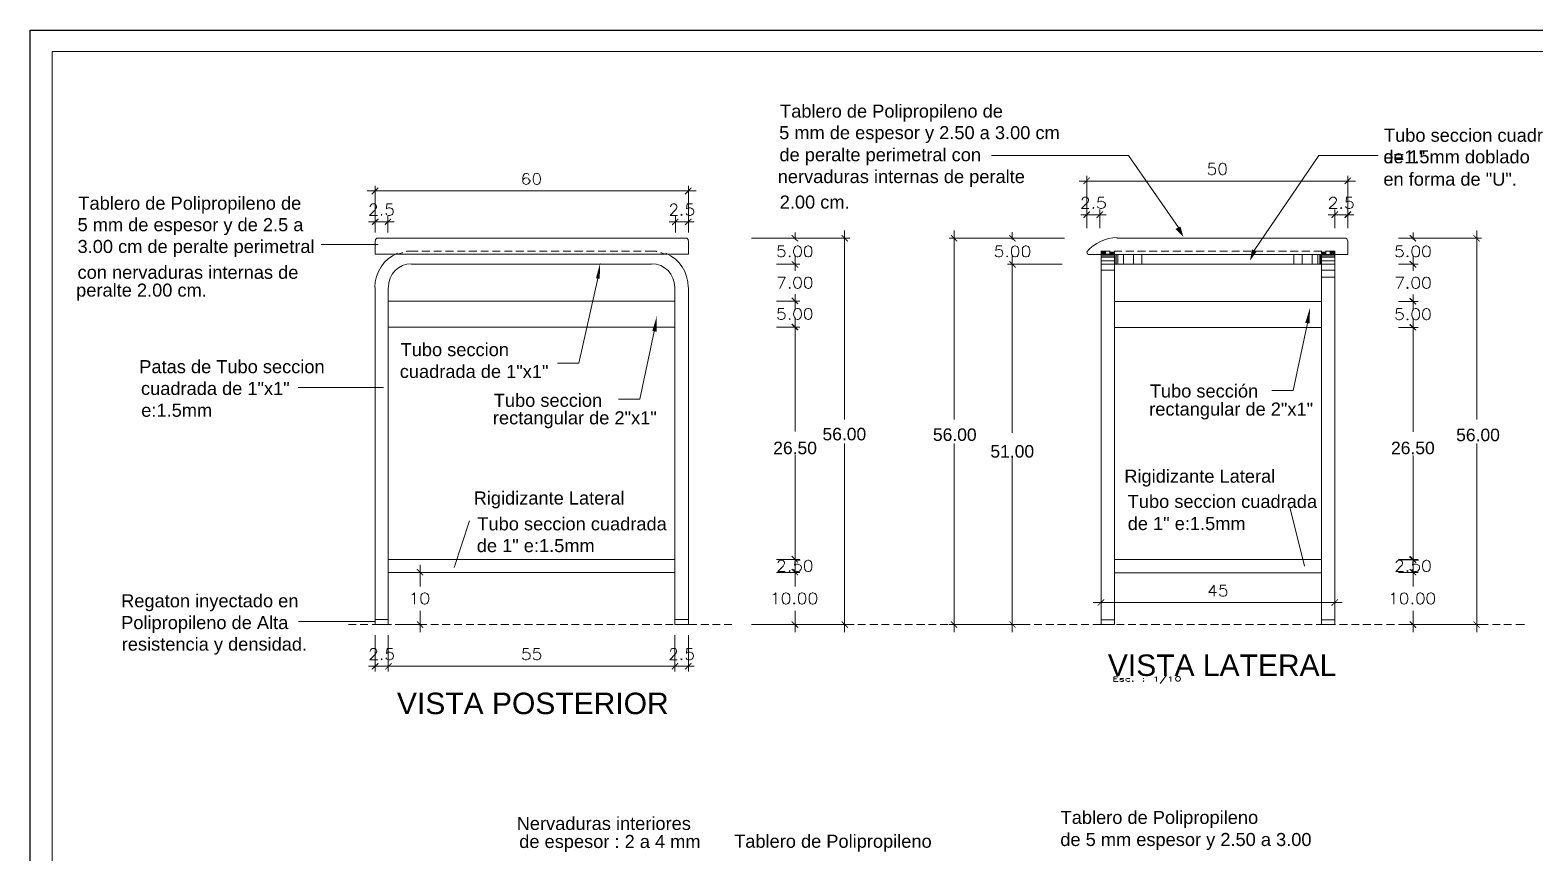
# Model space of a CAD drawing. Header units: inches. Extents: x 0.02 to 5.35, y 0.04 to 3.46.
# Drawn here: x 0.025 to 2.914, y 1.879 to 3.458 of the extents above; entities that cross this region are included whole.
import ezdxf

# ---------------------------------------------------------------- set-up
doc = ezdxf.new("R2010")
doc.units = ezdxf.units.IN
doc.header["$MEASUREMENT"] = 0
for name, color, linetype in [('PDF_PDF3_PDF8_0', 7, 'Continuous'), ('PDF_PDF3_PDF8_COTAS', 7, 'Continuous'), ('PDF_PDF3_PDF8_COTAS-01', 7, 'Continuous'), ('PDF_PDF3_PDF8_TEXTO', 7, 'Continuous'), ('PDF_Texto', 7, 'Continuous')]:
    doc.layers.add(name, color=color, linetype=linetype)
doc.styles.add('PDF Arial', font='arial.ttf')

msp = doc.modelspace()

# ---------------------------------------------------------------- linework, layer by layer
msp.add_lwpolyline([(0.0247, 3.4579), (5.3546, 3.4579), (5.3546, 0.038), (0.0247, 0.038)], close=True)
at = {"layer": 'PDF_PDF3_PDF8_0', "lineweight": 13}
for points in [[(2.2293, 3.079), (2.1336, 3.217), (1.8705, 3.217)], [(2.375, 3.0349), (2.4989, 3.217), (2.6131, 3.217)], [(0.6871, 3.0692), (0.6871, 3.1007)], [(0.7116, 3.0692), (0.7116, 3.1007)], [(1.2639, 3.0692), (1.2639, 3.1007)], [(1.2889, 3.0692), (1.2889, 3.1007)], [(2.0418, 3.1034), (2.0537, 3.1034), (2.0782, 3.1034), (2.0907, 3.1034)], [(2.0537, 3.0779), (2.0537, 3.1137)], [(2.0782, 3.0779), (2.0782, 3.1137)], [(2.5663, 3.1034), (2.5544, 3.1034), (2.5294, 3.1034), (2.5169, 3.1034)], [(2.5294, 3.0779), (2.5294, 3.1137)], [(2.5544, 3.0779), (2.5544, 3.1137)], [(0.6746, 3.0898), (0.6871, 3.0898), (0.7116, 3.0898), (0.7235, 3.0898)], [(1.2519, 3.0898), (1.2639, 3.0898), (1.2889, 3.0898), (1.2997, 3.0898)], [(1.4933, 3.0561), (1.4933, 3.0588), (1.4933, 3.0697)], [(1.5884, 3.0735), (1.5884, 2.7104)], [(1.7988, 3.0735), (1.7988, 2.7104)], [(1.9102, 3.0561), (1.9102, 3.0588), (1.9102, 3.0703)], [(2.6799, 3.0561), (2.6799, 3.0588), (2.6799, 3.0697)], [(2.8023, 3.0735), (2.8023, 2.7104)], [(0.6931, 3.0463), (0.5974, 3.0463), (0.5838, 3.0463)], [(1.4096, 3.0588), (1.5982, 3.0588)], [(1.4579, 3.0588), (1.5025, 3.0588)], [(1.9358, 3.0588), (1.789, 3.0588)], [(2.0108, 3.0588), (1.901, 3.0588)], [(2.6517, 3.0588), (2.6897, 3.0588)], [(2.6582, 3.0588), (2.8115, 3.0588)], [(1.5025, 3.0083), (1.4579, 3.0083), (1.5025, 3.0083)], [(1.4933, 3.0105), (1.4933, 3.0083), (1.4933, 2.9958), (1.4933, 3.0235)], [(1.901, 3.0083), (2.0064, 3.0083), (1.901, 3.0083)], [(1.9102, 3.0235), (1.9102, 2.6848)], [(1.9102, 3.0105), (1.9102, 3.0083), (1.9102, 2.9958)], [(2.6897, 3.0083), (2.6517, 3.0083), (2.6897, 3.0083)], [(2.6799, 3.0105), (2.6799, 3.0083), (2.6799, 2.9958), (2.6799, 3.0235)], [(1.0372, 2.8186), (1.0785, 2.8186), (1.1149, 2.9811)], [(1.4933, 2.9229), (1.4933, 2.9507)], [(1.4933, 2.9354), (1.4933, 2.9376), (1.4933, 2.9501)], [(2.6799, 2.9224), (2.6799, 2.9501)], [(2.6799, 2.9349), (2.6799, 2.9371), (2.6799, 2.9496)], [(1.5025, 2.9376), (1.4579, 2.9376), (1.5025, 2.9376)], [(2.6897, 2.9371), (2.6517, 2.9371), (2.6897, 2.9371)], [(1.4933, 2.9028), (1.4933, 2.6876)], [(1.4933, 2.8898), (1.4933, 2.8876), (1.4933, 2.8756)], [(2.4087, 2.7658), (2.4495, 2.7658), (2.4772, 2.8952)], [(2.6799, 2.9023), (2.6799, 2.687)], [(2.6799, 2.8892), (2.6799, 2.8871), (2.6799, 2.8751)], [(1.1546, 2.7495), (1.1954, 2.7495), (1.2231, 2.8794)], [(1.5025, 2.8876), (1.4579, 2.8876), (1.5025, 2.8876)], [(2.6897, 2.8871), (2.6517, 2.8871), (2.6897, 2.8871)], [(0.7029, 2.7718), (0.6105, 2.7718), (0.5393, 2.7718)], [(1.5884, 2.3021), (1.5884, 2.6647)], [(1.7988, 2.3021), (1.7988, 2.6647)], [(2.8023, 2.3021), (2.8023, 2.6647)], [(1.4933, 2.4272), (1.4933, 2.6419)], [(1.9102, 2.3021), (1.9102, 2.6397)], [(2.6799, 2.4266), (2.6799, 2.6414)], [(0.8388, 2.4266), (0.8681, 2.5158)], [(2.4712, 2.4288), (2.4435, 2.5419)], [(0.7735, 2.4315), (0.7735, 2.3897)], [(1.5025, 2.4419), (1.4579, 2.4419), (1.5025, 2.4419)], [(1.4933, 2.4049), (1.4933, 2.4168), (1.4933, 2.4419), (1.4933, 2.4544)], [(1.4933, 2.4315), (1.4933, 2.3897)], [(2.6517, 2.4419), (2.6897, 2.4419)], [(2.6517, 2.4413), (2.6897, 2.4413)], [(2.6799, 2.4049), (2.6799, 2.4168), (2.6799, 2.4419), (2.6799, 2.4544)], [(2.6799, 2.4315), (2.6799, 2.3897)], [(0.7322, 2.4168), (0.7833, 2.4168)], [(1.5025, 2.4168), (1.4579, 2.4168), (1.5025, 2.4168)], [(2.6897, 2.4168), (2.6517, 2.4168), (2.6897, 2.4168)], [(0.7735, 2.3021), (0.7735, 2.3435)], [(1.4933, 2.3021), (1.4933, 2.3435)], [(2.0657, 2.3592), (2.544, 2.3592)], [(2.0809, 2.3369), (2.0809, 2.369)], [(2.5294, 2.3592), (2.5294, 2.369)], [(2.6799, 2.3021), (2.6799, 2.3435)], [(0.6871, 2.3228), (0.5914, 2.3228), (0.5398, 2.3228)], [(0.7322, 2.3168), (0.7833, 2.3168)], [(1.4096, 2.3168), (1.5982, 2.3168)], [(1.4579, 2.3168), (1.5025, 2.3168)], [(1.789, 2.3168), (1.9358, 2.3168), (1.901, 2.3168)], [(2.6517, 2.3168), (2.6897, 2.3168)], [(2.6582, 2.3168), (2.8115, 2.3168)]]:
    msp.add_lwpolyline(points, dxfattribs=at)
at = {"layer": 'PDF_PDF3_PDF8_0', "lineweight": 18}
for points in [[(0.6773, 3.1186), (0.6773, 3.1197), (0.679, 3.1214), (0.6795, 3.123), (0.6817, 3.1241), (0.686, 3.1241), (0.6882, 3.123), (0.6887, 3.1214), (0.6898, 3.1197), (0.6898, 3.1175), (0.6887, 3.1154), (0.6871, 3.1127), (0.6762, 3.1023), (0.6915, 3.1023)], [(0.7197, 3.1241), (0.7094, 3.1241), (0.7089, 3.1148), (0.7094, 3.1154), (0.7127, 3.1165), (0.7154, 3.1165), (0.7192, 3.1154), (0.7208, 3.1137), (0.7219, 3.1105), (0.7219, 3.1083), (0.7208, 3.105), (0.7192, 3.1034), (0.7154, 3.1023), (0.7127, 3.1023), (0.7094, 3.1034), (0.7089, 3.1045), (0.7078, 3.1061)], [(1.2541, 3.1186), (1.2541, 3.1197), (1.2552, 3.1214), (1.2563, 3.123), (1.2584, 3.1241), (1.2622, 3.1241), (1.2644, 3.123), (1.2655, 3.1214), (1.2666, 3.1197), (1.2666, 3.1175), (1.2655, 3.1154), (1.2639, 3.1127), (1.2535, 3.1023), (1.2677, 3.1023)], [(1.2965, 3.1241), (1.2862, 3.1241), (1.2851, 3.1148), (1.2862, 3.1154), (1.2894, 3.1165), (1.2927, 3.1165), (1.2954, 3.1154), (1.2976, 3.1137), (1.2987, 3.1105), (1.2987, 3.1083), (1.2976, 3.105), (1.2954, 3.1034), (1.2927, 3.1023), (1.2894, 3.1023), (1.2862, 3.1034), (1.2851, 3.1045), (1.284, 3.1061)], [(2.0445, 3.1317), (2.0445, 3.1328), (2.0456, 3.1344), (2.0461, 3.136), (2.0483, 3.1371), (2.0526, 3.1371), (2.0548, 3.136), (2.0559, 3.1344), (2.0564, 3.1328), (2.0564, 3.1306), (2.0559, 3.1284), (2.0537, 3.1257), (2.0434, 3.1154), (2.0575, 3.1154)], [(2.0863, 3.1371), (2.0766, 3.1371), (2.0749, 3.1279), (2.0766, 3.1284), (2.0798, 3.1295), (2.0825, 3.1295), (2.0858, 3.1284), (2.0874, 3.1268), (2.0891, 3.1235), (2.0891, 3.1214), (2.0874, 3.1181), (2.0858, 3.1165), (2.0825, 3.1154), (2.0798, 3.1154), (2.0766, 3.1165), (2.0749, 3.1175), (2.0738, 3.1192)], [(2.5196, 3.1317), (2.5196, 3.1328), (2.5212, 3.1344), (2.5223, 3.136), (2.5245, 3.1371), (2.5288, 3.1371), (2.5305, 3.136), (2.5315, 3.1344), (2.5326, 3.1328), (2.5326, 3.1306), (2.5315, 3.1284), (2.5299, 3.1257), (2.519, 3.1154), (2.5343, 3.1154)], [(2.5625, 3.1371), (2.5522, 3.1371), (2.5511, 3.1279), (2.5522, 3.1284), (2.5549, 3.1295), (2.5582, 3.1295), (2.5614, 3.1284), (2.5636, 3.1268), (2.5647, 3.1235), (2.5647, 3.1214), (2.5636, 3.1181), (2.5614, 3.1165), (2.5582, 3.1154), (2.5549, 3.1154), (2.5522, 3.1165), (2.5511, 3.1175), (2.55, 3.1192)], [(1.4721, 3.0436), (1.4617, 3.0436), (1.4607, 3.0349), (1.4617, 3.0355), (1.465, 3.0365), (1.4683, 3.0365), (1.471, 3.0355), (1.4732, 3.0338), (1.4742, 3.03), (1.4742, 3.0284), (1.4732, 3.0257), (1.471, 3.0235), (1.4683, 3.0224), (1.465, 3.0224), (1.4617, 3.0235), (1.4607, 3.0246), (1.4601, 3.0262)], [(1.8906, 3.0436), (1.8803, 3.0436), (1.8787, 3.0349), (1.8803, 3.0355), (1.883, 3.0365), (1.8863, 3.0365), (1.8896, 3.0355), (1.8912, 3.0338), (1.8923, 3.03), (1.8923, 3.0284), (1.8912, 3.0257), (1.8896, 3.0235), (1.8863, 3.0224), (1.883, 3.0224), (1.8803, 3.0235), (1.8787, 3.0246), (1.8776, 3.0262)], [(2.6587, 3.0436), (2.649, 3.0436), (2.6473, 3.0349), (2.649, 3.0355), (2.6517, 3.0365), (2.6549, 3.0365), (2.6577, 3.0355), (2.6598, 3.0338), (2.6615, 3.03), (2.6615, 3.0284), (2.6598, 3.0251), (2.6577, 3.0235), (2.6549, 3.0224), (2.6517, 3.0224), (2.649, 3.0235), (2.6473, 3.0246), (2.6468, 3.0262)], [(1.4639, 2.9621), (1.4742, 2.9838), (1.4601, 2.9838)], [(2.6511, 2.9621), (2.6615, 2.9838), (2.6468, 2.9838)], [(1.4721, 2.9235), (1.4617, 2.9235), (1.4607, 2.9142), (1.4617, 2.9153), (1.465, 2.9164), (1.4683, 2.9164), (1.471, 2.9153), (1.4732, 2.9137), (1.4742, 2.9104), (1.4742, 2.9088), (1.4732, 2.905), (1.471, 2.9034), (1.4683, 2.9023), (1.465, 2.9023), (1.4617, 2.9034), (1.4607, 2.9039), (1.4601, 2.9066)], [(2.6587, 2.9235), (2.649, 2.9235), (2.6473, 2.9137), (2.649, 2.9148), (2.6517, 2.9159), (2.6549, 2.9159), (2.6577, 2.9148), (2.6598, 2.9132), (2.6615, 2.9099), (2.6615, 2.9083), (2.6598, 2.9045), (2.6577, 2.9028), (2.6549, 2.9017), (2.6517, 2.9017), (2.649, 2.9028), (2.6473, 2.9034), (2.6468, 2.9061)], [(1.4607, 2.4353), (1.4607, 2.4364), (1.4617, 2.438), (1.4628, 2.4391), (1.465, 2.4402), (1.4694, 2.4402), (1.471, 2.4391), (1.4721, 2.438), (1.4732, 2.4364), (1.4732, 2.4342), (1.4721, 2.4315), (1.4704, 2.4288), (1.4601, 2.4185), (1.4742, 2.4185)], [(1.5031, 2.4402), (1.4933, 2.4402), (1.4922, 2.431), (1.4933, 2.4315), (1.496, 2.4326), (1.4992, 2.4326), (1.502, 2.4315), (1.5047, 2.4299), (1.5058, 2.4266), (1.5058, 2.425), (1.5047, 2.4223), (1.502, 2.4196), (1.4992, 2.4185), (1.496, 2.4185), (1.4933, 2.4196), (1.4922, 2.4207), (1.4906, 2.4228)], [(2.6473, 2.4353), (2.6473, 2.4364), (2.649, 2.438), (2.6501, 2.4391), (2.6517, 2.4402), (2.656, 2.4402), (2.6577, 2.4391), (2.6587, 2.438), (2.6598, 2.4364), (2.6598, 2.4342), (2.6587, 2.4315), (2.6566, 2.4288), (2.6468, 2.4185), (2.6615, 2.4185)], [(2.6903, 2.4402), (2.6799, 2.4402), (2.6789, 2.431), (2.6799, 2.4315), (2.6827, 2.4326), (2.6865, 2.4326), (2.6892, 2.4315), (2.6914, 2.4299), (2.6919, 2.4266), (2.6919, 2.425), (2.6914, 2.4223), (2.6892, 2.4196), (2.6865, 2.4185), (2.6827, 2.4185), (2.6799, 2.4196), (2.6789, 2.4207), (2.6778, 2.4228)], [(0.7578, 2.3739), (0.76, 2.3744), (0.7627, 2.3777), (0.7627, 2.356)], [(1.4509, 2.3739), (1.4536, 2.3744), (1.4563, 2.3777), (1.4563, 2.356)], [(2.2978, 2.3712), (2.2978, 2.3924), (2.2875, 2.3783), (2.3027, 2.3783)], [(2.3206, 2.3924), (2.3103, 2.3924), (2.3092, 2.3837), (2.3103, 2.3848), (2.313, 2.3859), (2.3163, 2.3859), (2.3195, 2.3848), (2.3217, 2.3821), (2.3223, 2.3793), (2.3223, 2.3772), (2.3217, 2.3744), (2.3195, 2.3723), (2.3163, 2.3712), (2.313, 2.3712), (2.3103, 2.3723), (2.3092, 2.3734), (2.3081, 2.3755)], [(2.6381, 2.3739), (2.6403, 2.3744), (2.643, 2.3777), (2.643, 2.356)]]:
    msp.add_lwpolyline(points, dxfattribs=at)
for points in [[(0.6991, 3.1045), (0.6985, 3.1034), (0.6991, 3.1023), (0.7002, 3.1034)], [(1.2758, 3.1045), (1.2742, 3.1034), (1.2758, 3.1023), (1.2769, 3.1034)], [(2.0662, 3.1175), (2.0651, 3.1165), (2.0662, 3.1154), (2.0668, 3.1165)], [(2.5419, 3.1175), (2.5408, 3.1165), (2.5419, 3.1154), (2.543, 3.1165)], [(1.4971, 3.0436), (1.4944, 3.0425), (1.4922, 3.0398), (1.4906, 3.0349), (1.4906, 3.0311), (1.4922, 3.0262), (1.4944, 3.0235), (1.4971, 3.0224), (1.4992, 3.0224), (1.502, 3.0235), (1.5047, 3.0262), (1.5058, 3.0311), (1.5058, 3.0349), (1.5047, 3.0398), (1.502, 3.0425), (1.4992, 3.0436)], [(1.5177, 3.0436), (1.5145, 3.0425), (1.5123, 3.0398), (1.5112, 3.0349), (1.5112, 3.0311), (1.5123, 3.0262), (1.5145, 3.0235), (1.5177, 3.0224), (1.5199, 3.0224), (1.5226, 3.0235), (1.5248, 3.0262), (1.5253, 3.0311), (1.5253, 3.0349), (1.5248, 3.0398), (1.5226, 3.0425), (1.5199, 3.0436)], [(1.9151, 3.0436), (1.9118, 3.0425), (1.9097, 3.0398), (1.9086, 3.0349), (1.9086, 3.0311), (1.9097, 3.0262), (1.9118, 3.0235), (1.9151, 3.0224), (1.9167, 3.0224), (1.92, 3.0235), (1.9216, 3.0262), (1.9227, 3.0311), (1.9227, 3.0349), (1.9216, 3.0398), (1.92, 3.0425), (1.9167, 3.0436)], [(1.9352, 3.0436), (1.9325, 3.0425), (1.9303, 3.0398), (1.9298, 3.0349), (1.9298, 3.0311), (1.9303, 3.0262), (1.9325, 3.0235), (1.9352, 3.0224), (1.9379, 3.0224), (1.9407, 3.0235), (1.9428, 3.0262), (1.9439, 3.0311), (1.9439, 3.0349), (1.9428, 3.0398), (1.9407, 3.0425), (1.9379, 3.0436)], [(2.6838, 3.0436), (2.681, 3.0425), (2.6789, 3.0398), (2.6778, 3.0349), (2.6778, 3.0311), (2.6789, 3.0262), (2.681, 3.0235), (2.6838, 3.0224), (2.6865, 3.0224), (2.6892, 3.0235), (2.6914, 3.0262), (2.6919, 3.0311), (2.6919, 3.0349), (2.6914, 3.0398), (2.6892, 3.0425), (2.6865, 3.0436)], [(2.7044, 3.0436), (2.7017, 3.0425), (2.6995, 3.0398), (2.6979, 3.0349), (2.6979, 3.0311), (2.6995, 3.0262), (2.7017, 3.0235), (2.7044, 3.0224), (2.7066, 3.0224), (2.7093, 3.0235), (2.712, 3.0262), (2.7126, 3.0311), (2.7126, 3.0349), (2.712, 3.0398), (2.7093, 3.0425), (2.7066, 3.0436)], [(1.4829, 3.0246), (1.4819, 3.0235), (1.4829, 3.0224), (1.484, 3.0235)], [(1.9004, 3.0246), (1.8999, 3.0235), (1.9004, 3.0224), (1.9015, 3.0235)], [(2.6691, 3.0246), (2.668, 3.0235), (2.6691, 3.0224), (2.6702, 3.0235)], [(1.4971, 2.9838), (1.4944, 2.9827), (1.4922, 2.9795), (1.4906, 2.9746), (1.4906, 2.9719), (1.4922, 2.9664), (1.4944, 2.9632), (1.4971, 2.9621), (1.4992, 2.9621), (1.502, 2.9632), (1.5047, 2.9664), (1.5058, 2.9719), (1.5058, 2.9746), (1.5047, 2.9795), (1.502, 2.9827), (1.4992, 2.9838)], [(1.5177, 2.9838), (1.5145, 2.9827), (1.5123, 2.9795), (1.5112, 2.9746), (1.5112, 2.9719), (1.5123, 2.9664), (1.5145, 2.9632), (1.5177, 2.9621), (1.5199, 2.9621), (1.5226, 2.9632), (1.5248, 2.9664), (1.5253, 2.9719), (1.5253, 2.9746), (1.5248, 2.9795), (1.5226, 2.9827), (1.5199, 2.9838)], [(2.6838, 2.9838), (2.681, 2.9827), (2.6789, 2.9789), (2.6778, 2.9746), (2.6778, 2.9713), (2.6789, 2.9659), (2.681, 2.9632), (2.6838, 2.9621), (2.6865, 2.9621), (2.6892, 2.9632), (2.6914, 2.9659), (2.6919, 2.9713), (2.6919, 2.9746), (2.6914, 2.9789), (2.6892, 2.9827), (2.6865, 2.9838)], [(2.7044, 2.9838), (2.7017, 2.9827), (2.6995, 2.9789), (2.6979, 2.9746), (2.6979, 2.9713), (2.6995, 2.9659), (2.7017, 2.9632), (2.7044, 2.9621), (2.7066, 2.9621), (2.7093, 2.9632), (2.712, 2.9659), (2.7126, 2.9713), (2.7126, 2.9746), (2.712, 2.9789), (2.7093, 2.9827), (2.7066, 2.9838)], [(1.4829, 2.9643), (1.4819, 2.9632), (1.4829, 2.9621), (1.484, 2.9632)], [(2.6691, 2.9643), (2.668, 2.9632), (2.6691, 2.9621), (2.6702, 2.9632)], [(1.4971, 2.9235), (1.4944, 2.9229), (1.4922, 2.9197), (1.4906, 2.9142), (1.4906, 2.9115), (1.4922, 2.9066), (1.4944, 2.9034), (1.4971, 2.9023), (1.4992, 2.9023), (1.502, 2.9034), (1.5047, 2.9066), (1.5058, 2.9115), (1.5058, 2.9142), (1.5047, 2.9197), (1.502, 2.9229), (1.4992, 2.9235)], [(1.5177, 2.9235), (1.5145, 2.9229), (1.5123, 2.9197), (1.5112, 2.9142), (1.5112, 2.9115), (1.5123, 2.9066), (1.5145, 2.9034), (1.5177, 2.9023), (1.5199, 2.9023), (1.5226, 2.9034), (1.5248, 2.9066), (1.5253, 2.9115), (1.5253, 2.9142), (1.5248, 2.9197), (1.5226, 2.9229), (1.5199, 2.9235)], [(2.6838, 2.9235), (2.681, 2.9224), (2.6789, 2.9191), (2.6778, 2.9137), (2.6778, 2.911), (2.6789, 2.9061), (2.681, 2.9028), (2.6838, 2.9017), (2.6865, 2.9017), (2.6892, 2.9028), (2.6914, 2.9061), (2.6919, 2.911), (2.6919, 2.9137), (2.6914, 2.9191), (2.6892, 2.9224), (2.6865, 2.9235)], [(2.7044, 2.9235), (2.7017, 2.9224), (2.6995, 2.9191), (2.6979, 2.9137), (2.6979, 2.911), (2.6995, 2.9061), (2.7017, 2.9028), (2.7044, 2.9017), (2.7066, 2.9017), (2.7093, 2.9028), (2.712, 2.9061), (2.7126, 2.911), (2.7126, 2.9137), (2.712, 2.9191), (2.7093, 2.9224), (2.7066, 2.9235)], [(1.4829, 2.9039), (1.4819, 2.9034), (1.4829, 2.9023), (1.484, 2.9034)], [(2.6691, 2.9034), (2.668, 2.9028), (2.6691, 2.9017), (2.6702, 2.9028)], [(1.5177, 2.4402), (1.5145, 2.4391), (1.5123, 2.4364), (1.5112, 2.431), (1.5112, 2.4277), (1.5123, 2.4228), (1.5145, 2.4196), (1.5177, 2.4185), (1.5199, 2.4185), (1.5226, 2.4196), (1.5248, 2.4228), (1.5253, 2.4277), (1.5253, 2.431), (1.5248, 2.4364), (1.5226, 2.4391), (1.5199, 2.4402)], [(2.7044, 2.4402), (2.7017, 2.4391), (2.6995, 2.4364), (2.6979, 2.431), (2.6979, 2.4277), (2.6995, 2.4228), (2.7017, 2.4196), (2.7044, 2.4185), (2.7066, 2.4185), (2.7093, 2.4196), (2.712, 2.4228), (2.7126, 2.4277), (2.7126, 2.431), (2.712, 2.4364), (2.7093, 2.4391), (2.7066, 2.4402)], [(1.4829, 2.4207), (1.4819, 2.4196), (1.4829, 2.4185), (1.484, 2.4196)], [(2.6691, 2.4207), (2.668, 2.4196), (2.6691, 2.4185), (2.6702, 2.4196)], [(0.7812, 2.3777), (0.7779, 2.3766), (0.7757, 2.3739), (0.7746, 2.3685), (0.7746, 2.3652), (0.7757, 2.3603), (0.7779, 2.357), (0.7812, 2.356), (0.7833, 2.356), (0.7866, 2.357), (0.7888, 2.3603), (0.7899, 2.3652), (0.7899, 2.3685), (0.7888, 2.3739), (0.7866, 2.3766), (0.7833, 2.3777)], [(1.4748, 2.3777), (1.4715, 2.3766), (1.4699, 2.3739), (1.4688, 2.3685), (1.4688, 2.3652), (1.4699, 2.3603), (1.4715, 2.357), (1.4748, 2.356), (1.4764, 2.356), (1.4802, 2.357), (1.4824, 2.3603), (1.4835, 2.3652), (1.4835, 2.3685), (1.4824, 2.3739), (1.4802, 2.3766), (1.4764, 2.3777)], [(1.5058, 2.3777), (1.5025, 2.3766), (1.5003, 2.3739), (1.4998, 2.3685), (1.4998, 2.3652), (1.5003, 2.3603), (1.5025, 2.357), (1.5058, 2.356), (1.5079, 2.356), (1.5107, 2.357), (1.5128, 2.3603), (1.5139, 2.3652), (1.5139, 2.3685), (1.5128, 2.3739), (1.5107, 2.3766), (1.5079, 2.3777)], [(1.5259, 2.3777), (1.5232, 2.3766), (1.521, 2.3739), (1.5204, 2.3685), (1.5204, 2.3652), (1.521, 2.3603), (1.5232, 2.357), (1.5259, 2.356), (1.5281, 2.356), (1.5319, 2.357), (1.534, 2.3603), (1.5351, 2.3652), (1.5351, 2.3685), (1.534, 2.3739), (1.5319, 2.3766), (1.5281, 2.3777)], [(2.662, 2.3777), (2.6582, 2.3766), (2.6566, 2.3739), (2.6555, 2.3685), (2.6555, 2.3652), (2.6566, 2.3603), (2.6582, 2.357), (2.662, 2.356), (2.6636, 2.356), (2.6664, 2.357), (2.6685, 2.3603), (2.6696, 2.3652), (2.6696, 2.3685), (2.6685, 2.3739), (2.6664, 2.3766), (2.6636, 2.3777)], [(2.6925, 2.3777), (2.6897, 2.3766), (2.6876, 2.3739), (2.687, 2.3685), (2.687, 2.3652), (2.6876, 2.3603), (2.6897, 2.357), (2.6925, 2.356), (2.6946, 2.356), (2.6973, 2.357), (2.7001, 2.3603), (2.7011, 2.3652), (2.7011, 2.3685), (2.7001, 2.3739), (2.6973, 2.3766), (2.6946, 2.3777)], [(2.7131, 2.3777), (2.7098, 2.3766), (2.7077, 2.3739), (2.7066, 2.3685), (2.7066, 2.3652), (2.7077, 2.3603), (2.7098, 2.357), (2.7131, 2.356), (2.7153, 2.356), (2.718, 2.357), (2.7202, 2.3603), (2.7213, 2.3652), (2.7213, 2.3685), (2.7202, 2.3739), (2.718, 2.3766), (2.7153, 2.3777)], [(1.4911, 2.3587), (1.4906, 2.357), (1.4911, 2.356), (1.4927, 2.357)], [(2.6783, 2.3587), (2.6772, 2.357), (2.6783, 2.356), (2.6794, 2.357)]]:
    msp.add_lwpolyline(points, close=True, dxfattribs=at)
at = {"layer": 'PDF_PDF3_PDF8_0', "lineweight": 5}
for points in [[(1.2889, 3.0534), (1.2889, 3.0279), (0.6871, 3.0279), (0.6871, 3.0534)], [(0.6925, 3.0588), (1.2834, 3.0588)], [(0.7697, 3.0338), (0.7572, 3.0338), (0.748, 3.0333), (0.7475, 3.0322)], [(0.7768, 3.0338), (0.792, 3.0338)], [(0.7996, 3.0338), (0.8143, 3.0338)], [(0.8219, 3.0338), (0.8377, 3.0338)], [(0.8453, 3.0338), (0.86, 3.0338)], [(0.867, 3.0338), (0.8823, 3.0338)], [(0.8899, 3.0338), (0.9046, 3.0338)], [(0.9122, 3.0338), (0.9274, 3.0338)], [(0.9355, 3.0338), (0.9502, 3.0338)], [(0.9573, 3.0338), (0.9725, 3.0338)], [(0.9796, 3.0338), (0.9948, 3.0338)], [(1.0024, 3.0338), (1.0176, 3.0338)], [(1.0252, 3.0338), (1.0405, 3.0338)], [(1.0481, 3.0338), (1.0627, 3.0338)], [(1.0698, 3.0338), (1.0856, 3.0338)], [(1.0926, 3.0338), (1.1079, 3.0338)], [(1.1155, 3.0338), (1.1301, 3.0338)], [(1.1383, 3.0338), (1.153, 3.0338)], [(1.16, 3.0338), (1.1753, 3.0338)], [(1.1829, 3.0338), (1.1981, 3.0338)], [(1.228, 3.0322), (1.2269, 3.0333), (1.2177, 3.0338), (1.2057, 3.0338)], [(2.5544, 3.0534), (2.5544, 3.0273), (2.0554, 3.0273), (2.057, 3.0273)], [(2.5495, 3.0588), (2.1113, 3.0588)], [(0.7398, 3.0311), (0.7388, 3.0306), (0.7301, 3.0279)], [(0.7572, 3.0083), (1.2177, 3.0083)], [(1.2448, 3.0279), (1.2361, 3.0306), (1.2356, 3.0311)], [(2.0983, 3.0333), (2.0809, 3.0333), (2.0809, 3.0279), (2.1065, 3.0279), (2.1065, 3.0333)], [(2.0809, 3.0317), (2.0901, 3.0317)], [(2.0809, 3.0306), (2.0901, 3.0306)], [(2.0809, 3.0289), (2.0901, 3.0289)], [(2.1065, 3.0273), (2.1065, 2.3168), (2.0809, 2.3168), (2.0809, 3.0273)], [(2.0809, 3.0246), (2.1065, 3.0246)], [(2.0809, 3.0219), (2.1065, 3.0219)], [(2.0809, 3.0148), (2.1065, 3.0148)], [(2.0809, 3.0088), (2.1065, 3.0088)], [(2.0972, 3.0317), (2.1065, 3.0317)], [(2.0972, 3.0306), (2.1065, 3.0306)], [(2.0972, 3.0289), (2.1065, 3.0289)], [(2.1206, 3.0333), (2.1059, 3.0333)], [(2.5038, 3.0083), (2.1065, 3.0083)], [(2.1075, 3.0083), (2.1075, 3.0273)], [(2.1097, 3.0083), (2.1097, 3.0273)], [(2.113, 3.0083), (2.113, 3.0273)], [(2.1238, 3.0083), (2.1238, 3.0273)], [(2.144, 3.0333), (2.1282, 3.0333)], [(2.1429, 3.0083), (2.1429, 3.0273)], [(2.1662, 3.0333), (2.151, 3.0333)], [(2.1592, 3.0083), (2.1592, 3.0273)], [(2.1885, 3.0333), (2.1733, 3.0333)], [(2.2108, 3.0333), (2.1961, 3.0333)], [(2.2342, 3.0333), (2.2184, 3.0333)], [(2.2565, 3.0333), (2.2418, 3.0333)], [(2.2788, 3.0333), (2.2636, 3.0333)], [(2.3011, 3.0333), (2.2864, 3.0333)], [(2.3239, 3.0333), (2.3087, 3.0333)], [(2.3467, 3.0333), (2.332, 3.0333)], [(2.369, 3.0333), (2.3538, 3.0333)], [(2.3913, 3.0333), (2.3761, 3.0333)], [(2.4141, 3.0333), (2.3989, 3.0333)], [(2.437, 3.0333), (2.4217, 3.0333)], [(2.4592, 3.0333), (2.444, 3.0333)], [(2.4511, 3.0083), (2.4511, 3.0273)], [(2.4815, 3.0333), (2.4663, 3.0333)], [(2.4669, 3.0083), (2.4669, 3.0273)], [(2.4864, 3.0083), (2.4864, 3.0273)], [(2.5044, 3.0333), (2.4891, 3.0333)], [(2.4968, 3.0083), (2.4968, 3.0273)], [(2.5006, 3.0083), (2.5006, 3.0273)], [(2.5027, 3.0083), (2.5027, 3.0273)], [(2.5038, 3.0333), (2.5038, 3.0279), (2.5131, 3.0279)], [(2.5038, 3.0317), (2.5131, 3.0317)], [(2.5038, 3.0306), (2.5131, 3.0306)], [(2.5038, 3.0289), (2.5131, 3.0289)], [(2.5294, 3.0273), (2.5294, 2.3168), (2.5038, 2.3168), (2.5038, 3.0273)], [(2.5038, 3.0246), (2.5294, 3.0246)], [(2.5038, 3.0219), (2.5294, 3.0219)], [(2.5038, 3.0148), (2.5294, 3.0148)], [(2.5038, 3.0088), (2.5294, 3.0088)], [(2.5201, 3.0279), (2.5294, 3.0279), (2.5294, 3.0333), (2.512, 3.0333)], [(2.5201, 3.0317), (2.5294, 3.0317)], [(2.5201, 3.0306), (2.5294, 3.0306)], [(2.5201, 3.0289), (2.5294, 3.0289)], [(2.0809, 2.9969), (2.1065, 2.9969)], [(2.5038, 2.9969), (2.5294, 2.9969)], [(2.5038, 2.9838), (2.5294, 2.9838)], [(0.6871, 2.9637), (0.6871, 2.3168), (0.7121, 2.3168), (0.7121, 2.9637)], [(1.2889, 2.9637), (1.2889, 2.3168), (1.2622, 2.3168), (1.2622, 2.9637)], [(1.2622, 2.9376), (0.7121, 2.9376)], [(2.5038, 2.9371), (2.1065, 2.9371)], [(1.2622, 2.8876), (0.7121, 2.8876)], [(2.5038, 2.8871), (2.1065, 2.8871)], [(0.7121, 2.4419), (1.2622, 2.4419)], [(2.5038, 2.4419), (2.1065, 2.4419)], [(0.7121, 2.4168), (1.2622, 2.4168), (0.9964, 2.4168)], [(2.5038, 2.4163), (2.1065, 2.4163)], [(0.6507, 2.3168), (0.636, 2.3168)], [(0.673, 2.3168), (0.6583, 2.3168)], [(0.6964, 2.3168), (0.6811, 2.3168)], [(0.6871, 2.3266), (0.7121, 2.3266)], [(0.7186, 2.3168), (0.704, 2.3168)], [(0.7409, 2.3168), (0.7257, 2.3168)], [(0.7632, 2.3168), (0.7485, 2.3168)], [(0.7866, 2.3168), (0.7714, 2.3168)], [(0.8089, 2.3168), (0.7942, 2.3168)], [(0.8312, 2.3168), (0.8159, 2.3168)], [(0.8535, 2.3168), (0.8388, 2.3168)], [(0.8763, 2.3168), (0.8616, 2.3168)], [(0.8991, 2.3168), (0.8844, 2.3168)], [(0.9214, 2.3168), (0.9062, 2.3168)], [(0.9437, 2.3168), (0.9285, 2.3168)], [(0.9665, 2.3168), (0.9518, 2.3168)], [(0.9894, 2.3168), (0.9741, 2.3168)], [(1.0116, 2.3168), (0.997, 2.3168)], [(1.0345, 2.3168), (1.0187, 2.3168)], [(1.0568, 2.3168), (1.0421, 2.3168)], [(1.079, 2.3168), (1.0644, 2.3168)], [(1.1019, 2.3168), (1.0872, 2.3168)], [(1.1242, 2.3168), (1.1089, 2.3168)], [(1.147, 2.3168), (1.1318, 2.3168)], [(1.1693, 2.3168), (1.1546, 2.3168)], [(1.1921, 2.3168), (1.1769, 2.3168)], [(1.2144, 2.3168), (1.1997, 2.3168)], [(1.2378, 2.3168), (1.222, 2.3168)], [(1.2595, 2.3168), (1.2448, 2.3168)], [(1.2889, 2.3266), (1.2622, 2.3266)], [(1.2824, 2.3168), (1.2671, 2.3168)], [(1.3046, 2.3168), (1.29, 2.3168)], [(1.3275, 2.3168), (1.3123, 2.3168)], [(1.3498, 2.3168), (1.3351, 2.3168)], [(1.372, 2.3168), (1.3574, 2.3168)], [(1.5846, 2.3168), (1.5672, 2.3168)], [(1.6069, 2.3168), (1.5917, 2.3168)], [(1.6286, 2.3168), (1.6139, 2.3168)], [(1.652, 2.3168), (1.6368, 2.3168)], [(1.6743, 2.3168), (1.6596, 2.3168)], [(1.6971, 2.3168), (1.6824, 2.3168)], [(1.7189, 2.3168), (1.7042, 2.3168)], [(1.7422, 2.3168), (1.7265, 2.3168)], [(1.7645, 2.3168), (1.7498, 2.3168)], [(1.7874, 2.3168), (1.7721, 2.3168)], [(1.8096, 2.3168), (1.7944, 2.3168)], [(1.8325, 2.3168), (1.8167, 2.3168)], [(1.8548, 2.3168), (1.8401, 2.3168)], [(1.8771, 2.3168), (1.8624, 2.3168)], [(1.8999, 2.3168), (1.8847, 2.3168)], [(1.9222, 2.3168), (1.9069, 2.3168)], [(1.945, 2.3168), (1.9303, 2.3168)], [(1.9673, 2.3168), (1.9526, 2.3168)], [(1.9901, 2.3168), (1.9749, 2.3168)], [(2.013, 2.3168), (1.9972, 2.3168)], [(2.0352, 2.3168), (2.02, 2.3168)], [(2.0575, 2.3168), (2.0428, 2.3168)], [(2.0804, 2.3168), (2.0651, 2.3168)], [(2.0809, 2.3261), (2.1065, 2.3261)], [(2.1032, 2.3168), (2.0874, 2.3168)], [(2.1249, 2.3168), (2.1103, 2.3168)], [(2.1478, 2.3168), (2.1331, 2.3168)], [(2.1701, 2.3168), (2.1554, 2.3168)], [(2.1934, 2.3168), (2.1771, 2.3168)], [(2.2152, 2.3168), (2.2005, 2.3168)], [(2.238, 2.3168), (2.2228, 2.3168)], [(2.2603, 2.3168), (2.2456, 2.3168)], [(2.2837, 2.3168), (2.2679, 2.3168)], [(2.306, 2.3168), (2.2907, 2.3168)], [(2.3282, 2.3168), (2.313, 2.3168)], [(2.3505, 2.3168), (2.3358, 2.3168)], [(2.3734, 2.3168), (2.3581, 2.3168)], [(2.3962, 2.3168), (2.3815, 2.3168)], [(2.4179, 2.3168), (2.4033, 2.3168)], [(2.4408, 2.3168), (2.4255, 2.3168)], [(2.4636, 2.3168), (2.4484, 2.3168)], [(2.4864, 2.3168), (2.4712, 2.3168)], [(2.5087, 2.3168), (2.4935, 2.3168)], [(2.5038, 2.3261), (2.5294, 2.3261)], [(2.531, 2.3168), (2.5158, 2.3168)], [(2.5538, 2.3168), (2.5386, 2.3168)], [(2.5761, 2.3168), (2.5614, 2.3168)], [(2.599, 2.3168), (2.5837, 2.3168)], [(2.6207, 2.3168), (2.606, 2.3168)], [(2.6441, 2.3168), (2.6288, 2.3168)], [(2.6664, 2.3168), (2.6517, 2.3168)], [(2.6892, 2.3168), (2.674, 2.3168)], [(2.7109, 2.3168), (2.6963, 2.3168)], [(2.7343, 2.3168), (2.7185, 2.3168)], [(2.7566, 2.3168), (2.7419, 2.3168)], [(2.7794, 2.3168), (2.7642, 2.3168)], [(2.8017, 2.3168), (2.7865, 2.3168)], [(2.824, 2.3168), (2.8088, 2.3168)], [(2.8468, 2.3168), (2.8322, 2.3168)], [(2.8691, 2.3168), (2.8544, 2.3168)], [(2.8936, 2.3168), (2.8773, 2.3168)]]:
    msp.add_lwpolyline(points, dxfattribs=at)
for centre, radius, start, end in [((0.6923, 3.0542), 0.00462, 90.0055, 179.9945), ((1.2837, 3.0542), 0.00462, 0.0055, 89.9945), ((2.1138, 2.9808), 0.0791, 91.4612, 139.3012), ((2.5492, 3.0542), 0.00462, 0.0055, 89.9945), ((0.757, 2.9645), 0.0704, 112.6538, 180), ((0.7572, 2.9648), 0.0446, 90.3515, 180.3472), ((1.2177, 2.9648), 0.0446, 359.6528, 89.6485), ((1.2179, 2.9645), 0.0704, 359.9999, 67.3464), ((2.0556, 3.0308), 0.0019, 141.9544, 269.9834)]:
    msp.add_arc(centre, radius, start, end, dxfattribs=at)
at = {"layer": 'PDF_PDF3_PDF8_0', "transparency": 33554559}
for points in [[(0.6925, 3.1561), (0.6817, 3.142), (0.68, 3.1436)], [(0.6942, 3.1545), (0.6925, 3.1561), (0.6817, 3.142)], [(1.2813, 3.1436), (1.2829, 3.142), (1.2938, 3.1561)], [(1.2829, 3.142), (1.2938, 3.1561), (1.2949, 3.1545)], [(2.0586, 3.1752), (2.0477, 3.1621), (2.0467, 3.1632)], [(2.0597, 3.1741), (2.0586, 3.1752), (2.0477, 3.1621)], [(2.5479, 3.1632), (2.5495, 3.1621), (2.5598, 3.1752)], [(2.5495, 3.1621), (2.5598, 3.1752), (2.5614, 3.1741)], [(0.68, 3.0849), (0.6817, 3.0833), (0.6925, 3.0963)], [(0.6817, 3.0833), (0.6925, 3.0963), (0.6942, 3.0947)], [(0.717, 3.0963), (0.7067, 3.0833), (0.705, 3.0849)], [(0.7181, 3.0947), (0.717, 3.0963), (0.7067, 3.0833)], [(1.2568, 3.0849), (1.2579, 3.0833), (1.2688, 3.0963)], [(1.2579, 3.0833), (1.2688, 3.0963), (1.2698, 3.0947)], [(1.2938, 3.0963), (1.2829, 3.0833), (1.2813, 3.0849)], [(1.2949, 3.0947), (1.2938, 3.0963), (1.2829, 3.0833)], [(2.0467, 3.0985), (2.0477, 3.0963), (2.0586, 3.1105)], [(2.0477, 3.0963), (2.0586, 3.1105), (2.0597, 3.1088)], [(2.0842, 3.1105), (2.0727, 3.0963), (2.0717, 3.0985)], [(2.0852, 3.1088), (2.0842, 3.1105), (2.0727, 3.0963)], [(2.5228, 3.0985), (2.5239, 3.0963), (2.5354, 3.1105)], [(2.5239, 3.0963), (2.5354, 3.1105), (2.5364, 3.1088)], [(2.5598, 3.1105), (2.5495, 3.0963), (2.5479, 3.0985)], [(2.5614, 3.1088), (2.5598, 3.1105), (2.5495, 3.0963)], [(1.4878, 3.0648), (1.4862, 3.0637), (1.4998, 3.0529)], [(1.4862, 3.0637), (1.4998, 3.0529), (1.4982, 3.0518)], [(1.5955, 3.0529), (1.5819, 3.0637), (1.5835, 3.0648)], [(1.5938, 3.0518), (1.5955, 3.0529), (1.5819, 3.0637)], [(1.8053, 3.0529), (1.7917, 3.0637), (1.7933, 3.0648)], [(1.8037, 3.0518), (1.8053, 3.0529), (1.7917, 3.0637)], [(1.9053, 3.0648), (1.9042, 3.0637), (1.9173, 3.0529)], [(1.9042, 3.0637), (1.9173, 3.0529), (1.9162, 3.0518)], [(2.2239, 3.0762), (2.2391, 3.0605), (2.2331, 3.0811)], [(2.6745, 3.0648), (2.6723, 3.0637), (2.6865, 3.0529)], [(2.6723, 3.0637), (2.6865, 3.0529), (2.6848, 3.0518)], [(2.8082, 3.0529), (2.7952, 3.0637), (2.7963, 3.0648)], [(2.8072, 3.0518), (2.8082, 3.0529), (2.7952, 3.0637)], [(2.3799, 3.0333), (2.3668, 3.0153), (2.3706, 3.0371)], [(1.1111, 2.9816), (1.1193, 3.0115), (1.1182, 2.9806)], [(1.4998, 3.0028), (1.4862, 3.0137), (1.4878, 3.0148)], [(1.4998, 3.0028), (1.4862, 3.0137), (1.4878, 3.0148)], [(1.4982, 3.0018), (1.4998, 3.0028), (1.4862, 3.0137)], [(1.4982, 3.0018), (1.4998, 3.0028), (1.4862, 3.0137)], [(1.9173, 3.0028), (1.9042, 3.0137), (1.9053, 3.0148)], [(1.9173, 3.0028), (1.9042, 3.0137), (1.9053, 3.0148)], [(1.9162, 3.0018), (1.9173, 3.0028), (1.9042, 3.0137)], [(1.9162, 3.0018), (1.9173, 3.0028), (1.9042, 3.0137)], [(2.6865, 3.0028), (2.6723, 3.0137), (2.6745, 3.0148)], [(2.6865, 3.0028), (2.6723, 3.0137), (2.6745, 3.0148)], [(2.6848, 3.0018), (2.6865, 3.0028), (2.6723, 3.0137)], [(2.6848, 3.0018), (2.6865, 3.0028), (2.6723, 3.0137)], [(1.4878, 2.9447), (1.4862, 2.9431), (1.4998, 2.9327)], [(1.4878, 2.9447), (1.4862, 2.9431), (1.4998, 2.9327)], [(1.4862, 2.9431), (1.4998, 2.9327), (1.4982, 2.9316)], [(1.4862, 2.9431), (1.4998, 2.9327), (1.4982, 2.9316)], [(2.4728, 2.8958), (2.4821, 2.9251), (2.481, 2.8947)], [(2.6745, 2.9441), (2.6723, 2.9425), (2.6865, 2.9322)], [(2.6745, 2.9441), (2.6723, 2.9425), (2.6865, 2.9322)], [(2.6723, 2.9425), (2.6865, 2.9322), (2.6848, 2.9305)], [(2.6723, 2.9425), (2.6865, 2.9322), (2.6848, 2.9305)], [(1.2193, 2.8805), (1.228, 2.9093), (1.2274, 2.8789)], [(1.4998, 2.8827), (1.4862, 2.893), (1.4878, 2.8947)], [(1.4998, 2.8827), (1.4862, 2.893), (1.4878, 2.8947)], [(1.4982, 2.8811), (1.4998, 2.8827), (1.4862, 2.893)], [(1.4982, 2.8811), (1.4998, 2.8827), (1.4862, 2.893)], [(2.6865, 2.8822), (2.6723, 2.892), (2.6745, 2.8941)], [(2.6865, 2.8822), (2.6723, 2.892), (2.6745, 2.8941)], [(2.6848, 2.8811), (2.6865, 2.8822), (2.6723, 2.892)], [(2.6848, 2.8811), (2.6865, 2.8822), (2.6723, 2.892)], [(1.4878, 2.4489), (1.4862, 2.4473), (1.4998, 2.4364)], [(1.4878, 2.4489), (1.4862, 2.4473), (1.4998, 2.4364)], [(1.4862, 2.4473), (1.4998, 2.4364), (1.4982, 2.4353)], [(1.4862, 2.4473), (1.4998, 2.4364), (1.4982, 2.4353)], [(2.6745, 2.4489), (2.6723, 2.4473), (2.6865, 2.4364)], [(2.6745, 2.4478), (2.6723, 2.4462), (2.6865, 2.4359)], [(2.6723, 2.4473), (2.6865, 2.4364), (2.6848, 2.4353)], [(2.6723, 2.4462), (2.6865, 2.4359), (2.6848, 2.4348)], [(0.7801, 2.412), (0.7665, 2.4228), (0.7681, 2.4239)], [(0.7784, 2.4109), (0.7801, 2.412), (0.7665, 2.4228)], [(1.4998, 2.412), (1.4862, 2.4228), (1.4878, 2.4239)], [(1.4998, 2.412), (1.4862, 2.4228), (1.4878, 2.4239)], [(1.4982, 2.4109), (1.4998, 2.412), (1.4862, 2.4228)], [(1.4982, 2.4109), (1.4998, 2.412), (1.4862, 2.4228)], [(2.6865, 2.412), (2.6723, 2.4228), (2.6745, 2.4239)], [(2.6865, 2.412), (2.6723, 2.4228), (2.6745, 2.4239)], [(2.6848, 2.4109), (2.6865, 2.412), (2.6723, 2.4228)], [(2.6848, 2.4109), (2.6865, 2.412), (2.6723, 2.4228)], [(2.0863, 2.3657), (2.0749, 2.3527), (2.0738, 2.3538)], [(2.0874, 2.3647), (2.0863, 2.3657), (2.0749, 2.3527)], [(2.5228, 2.3538), (2.5239, 2.3527), (2.5354, 2.3657)], [(2.5239, 2.3527), (2.5354, 2.3657), (2.5364, 2.3647)], [(0.7681, 2.3233), (0.7665, 2.3223), (0.7801, 2.3114)], [(0.7665, 2.3223), (0.7801, 2.3114), (0.7784, 2.3103)], [(1.4878, 2.3233), (1.4862, 2.3223), (1.4998, 2.3114)], [(1.4862, 2.3223), (1.4998, 2.3114), (1.4982, 2.3103)], [(1.5835, 2.3233), (1.5819, 2.3223), (1.5955, 2.3114)], [(1.5819, 2.3223), (1.5955, 2.3114), (1.5938, 2.3103)], [(1.7933, 2.3233), (1.7917, 2.3223), (1.8053, 2.3114)], [(1.7917, 2.3223), (1.8053, 2.3114), (1.8037, 2.3103)], [(1.9053, 2.3233), (1.9042, 2.3223), (1.9173, 2.3114)], [(1.9042, 2.3223), (1.9173, 2.3114), (1.9162, 2.3103)], [(2.6745, 2.3233), (2.6723, 2.3223), (2.6865, 2.3114)], [(2.6723, 2.3223), (2.6865, 2.3114), (2.6848, 2.3103)], [(2.7963, 2.3233), (2.7952, 2.3223), (2.8082, 2.3114)], [(2.7952, 2.3223), (2.8082, 2.3114), (2.8072, 2.3103)], [(0.68, 2.2315), (0.6817, 2.2304), (0.6925, 2.2434)], [(0.6817, 2.2304), (0.6925, 2.2434), (0.6942, 2.2418)], [(0.7181, 2.2434), (0.7072, 2.2304), (0.7061, 2.2315)], [(0.7181, 2.2434), (0.7072, 2.2304), (0.7061, 2.2315)], [(0.7192, 2.2418), (0.7181, 2.2434), (0.7072, 2.2304)], [(0.7192, 2.2418), (0.7181, 2.2434), (0.7072, 2.2304)], [(1.2563, 2.2315), (1.2573, 2.2304), (1.2682, 2.2434)], [(1.2563, 2.2315), (1.2573, 2.2304), (1.2682, 2.2434)], [(1.2573, 2.2304), (1.2682, 2.2434), (1.2693, 2.2418)], [(1.2573, 2.2304), (1.2682, 2.2434), (1.2693, 2.2418)], [(1.2938, 2.2434), (1.2829, 2.2304), (1.2813, 2.2315)], [(1.2949, 2.2418), (1.2938, 2.2434), (1.2829, 2.2304)]]:
    msp.add_solid(points, dxfattribs=at)
at = {"layer": 'PDF_PDF3_PDF8_COTAS', "lineweight": 5}
msp.add_lwpolyline([(0.0669, 3.4171), (5.3126, 3.4171), (5.3126, 0.0799), (0.0669, 0.0799)], close=True, dxfattribs=at)
at = {"layer": 'PDF_PDF3_PDF8_COTAS-01', "lineweight": 18}
for points in [[(0.9823, 3.1795), (0.9812, 3.1817), (0.9785, 3.1828), (0.9763, 3.1828), (0.9736, 3.1817), (0.9714, 3.1784), (0.9709, 3.1735), (0.9709, 3.1686), (0.9714, 3.1643), (0.9736, 3.1627), (0.9763, 3.1616), (0.9774, 3.1616), (0.9807, 3.1627), (0.9823, 3.1643), (0.9845, 3.1676), (0.9845, 3.1686), (0.9823, 3.1714), (0.9807, 3.1735), (0.9774, 3.1746), (0.9763, 3.1746), (0.9736, 3.1735), (0.9714, 3.1714), (0.9709, 3.1686)], [(2.2989, 3.2023), (2.2886, 3.2023), (2.2875, 3.1926), (2.2886, 3.1937), (2.2913, 3.1947), (2.2951, 3.1947), (2.2978, 3.1937), (2.3, 3.1915), (2.3005, 3.1888), (2.3005, 3.1866), (2.3, 3.1833), (2.2978, 3.1811), (2.2951, 3.1801), (2.2913, 3.1801), (2.2886, 3.1811), (2.2875, 3.1822), (2.2864, 3.1844)], [(0.6773, 2.2652), (0.6773, 2.2663), (0.679, 2.269), (0.68, 2.2701), (0.6822, 2.2706), (0.6866, 2.2706), (0.6882, 2.2701), (0.6893, 2.269), (0.6904, 2.2663), (0.6904, 2.2646), (0.6893, 2.2625), (0.6877, 2.2597), (0.6768, 2.2494), (0.692, 2.2494)], [(0.7203, 2.2706), (0.7099, 2.2706), (0.7089, 2.2614), (0.7099, 2.2625), (0.7127, 2.2636), (0.7159, 2.2636), (0.7192, 2.2625), (0.7214, 2.2608), (0.7224, 2.2576), (0.7224, 2.2559), (0.7214, 2.2521), (0.7192, 2.2505), (0.7159, 2.2494), (0.7127, 2.2494), (0.7099, 2.2505), (0.7089, 2.251), (0.7078, 2.2532)], [(0.9817, 2.2706), (0.972, 2.2706), (0.9714, 2.2614), (0.972, 2.2625), (0.9752, 2.2636), (0.9779, 2.2636), (0.9807, 2.2625), (0.9839, 2.2608), (0.985, 2.2576), (0.985, 2.2559), (0.9839, 2.2521), (0.9807, 2.2505), (0.9779, 2.2494), (0.9752, 2.2494), (0.972, 2.2505), (0.9714, 2.251), (0.9698, 2.2532)], [(1.0029, 2.2706), (0.9926, 2.2706), (0.9915, 2.2614), (0.9926, 2.2625), (0.9964, 2.2636), (0.9991, 2.2636), (1.0019, 2.2625), (1.004, 2.2608), (1.0051, 2.2576), (1.0051, 2.2559), (1.004, 2.2521), (1.0019, 2.2505), (0.9991, 2.2494), (0.9964, 2.2494), (0.9926, 2.2505), (0.9915, 2.251), (0.991, 2.2532)], [(1.2541, 2.2652), (1.2541, 2.2663), (1.2552, 2.269), (1.2557, 2.2701), (1.2579, 2.2706), (1.2617, 2.2706), (1.2644, 2.2701), (1.265, 2.269), (1.266, 2.2663), (1.266, 2.2646), (1.265, 2.2625), (1.2633, 2.2597), (1.253, 2.2494), (1.2671, 2.2494)], [(1.2959, 2.2706), (1.2856, 2.2706), (1.2851, 2.2614), (1.2856, 2.2625), (1.2894, 2.2636), (1.2921, 2.2636), (1.2949, 2.2625), (1.297, 2.2608), (1.2981, 2.2576), (1.2981, 2.2559), (1.297, 2.2521), (1.2949, 2.2505), (1.2921, 2.2494), (1.2894, 2.2494), (1.2856, 2.2505), (1.2851, 2.251), (1.284, 2.2532)]]:
    msp.add_lwpolyline(points, dxfattribs=at)
for points in [[(0.997, 3.1828), (0.9932, 3.1817), (0.9915, 3.1784), (0.9904, 3.1735), (0.9904, 3.1703), (0.9915, 3.1654), (0.9932, 3.1627), (0.997, 3.1616), (0.9986, 3.1616), (1.0013, 3.1627), (1.0035, 3.1654), (1.0046, 3.1703), (1.0046, 3.1735), (1.0035, 3.1784), (1.0013, 3.1817), (0.9986, 3.1828)], [(2.313, 3.2023), (2.3103, 3.2013), (2.3081, 3.198), (2.307, 3.1926), (2.307, 3.1898), (2.3081, 3.1844), (2.3103, 3.1811), (2.313, 3.1801), (2.3152, 3.1801), (2.3185, 3.1811), (2.3206, 3.1844), (2.3212, 3.1898), (2.3212, 3.1926), (2.3206, 3.198), (2.3185, 3.2013), (2.3152, 3.2023)], [(0.6996, 2.251), (0.6985, 2.2505), (0.6996, 2.2494), (0.7007, 2.2505)], [(1.2747, 2.251), (1.2742, 2.2505), (1.2747, 2.2494), (1.2764, 2.2505)]]:
    msp.add_lwpolyline(points, close=True, dxfattribs=at)
at = {"layer": 'PDF_PDF3_PDF8_COTAS-01', "lineweight": 13}
for points in [[(2.0537, 3.0779), (2.0537, 3.1784)], [(2.5544, 3.0779), (2.5544, 3.1784)], [(0.6719, 3.1496), (1.3036, 3.1496)], [(0.6871, 3.0942), (0.6871, 3.1589)], [(1.2889, 3.0692), (1.2889, 3.1589)], [(2.039, 3.1681), (2.5691, 3.1681)], [(0.6871, 2.2967), (0.6871, 2.2266)], [(0.7121, 2.2266), (0.7121, 2.2967), (0.7121, 2.2266)], [(1.2622, 2.2266), (1.2622, 2.2967), (1.2622, 2.2266)], [(1.2889, 2.2967), (1.2889, 2.2266)], [(0.7241, 2.2369), (0.7121, 2.2369), (0.6871, 2.2369), (0.6746, 2.2369)], [(0.6974, 2.2369), (1.2775, 2.2369)], [(1.2997, 2.2369), (1.2889, 2.2369), (1.2622, 2.2369), (1.2508, 2.2369)]]:
    msp.add_lwpolyline(points, dxfattribs=at)
at = {"layer": 'PDF_PDF3_PDF8_TEXTO', "lineweight": 18}
for points in [[(2.1135, 2.2076), (2.1054, 2.2076), (2.1054, 2.2168), (2.1135, 2.2168)], [(2.1054, 2.2125), (2.1103, 2.2125)], [(2.1238, 2.2125), (2.1233, 2.2135), (2.1217, 2.2135), (2.1195, 2.2135), (2.1179, 2.2135), (2.1168, 2.2125), (2.1179, 2.2114), (2.119, 2.2114), (2.1222, 2.2108), (2.1233, 2.2103), (2.1238, 2.2092), (2.1238, 2.2086), (2.1233, 2.2081), (2.1217, 2.2076), (2.1195, 2.2076), (2.1179, 2.2081), (2.1168, 2.2086)], [(2.1363, 2.2125), (2.1353, 2.2135), (2.1342, 2.2135), (2.132, 2.2135), (2.1309, 2.2135), (2.1293, 2.2125), (2.1282, 2.2114), (2.1282, 2.2103), (2.1293, 2.2086), (2.1309, 2.2081), (2.132, 2.2076), (2.1342, 2.2076), (2.1353, 2.2081), (2.1363, 2.2086)], [(2.1842, 2.2152), (2.1853, 2.2157), (2.1874, 2.2168), (2.1874, 2.2076)], [(2.2065, 2.2195), (2.1945, 2.2038)], [(2.2119, 2.2152), (2.213, 2.2157), (2.2146, 2.2168), (2.2146, 2.2076)]]:
    msp.add_lwpolyline(points, dxfattribs=at)
for points in [[(2.1418, 2.2086), (2.1412, 2.2081), (2.1418, 2.2076), (2.1429, 2.2081)], [(2.1624, 2.2135), (2.1614, 2.2135), (2.1624, 2.213), (2.163, 2.2135)], [(2.1624, 2.2086), (2.1614, 2.2081), (2.1624, 2.2076), (2.163, 2.2081)]]:
    msp.add_lwpolyline(points, close=True, dxfattribs=at)
msp.add_circle((2.2285, 2.2127), 0.00462, dxfattribs=at)

# ---------------------------------------------------------------- texts
at = {"layer": 'PDF_Texto', "attachment_point": 7, "style": 'PDF Arial'}
for s, insert, char_height in [('Tablero de Polipropileno de', (1.4645, 3.2823), 0.025046), ('5 mm de espesor y 2.50 a 3.00 cm', (1.4628, 3.241), 0.025046), ('Tubo seccion cuadrada', (2.624, 3.2432), 0.025046), ('de peralte perimetral con', (1.4634, 3.1986), 0.025046), ('de 1"', (2.6229, 3.2018), 0.02505), ('e=1.5mm doblado', (2.6229, 3.2018), 0.025046), ('nervaduras internas de peralte', (1.4601, 3.1567), 0.025046), ('en forma de "U".', (2.6229, 3.1589), 0.025046), ('Tablero de Polipropileno de', (0.1174, 3.1056), 0.025046), ('2.00 cm.', (1.4639, 3.1149), 0.02505), ('5 mm de espesor y de 2.5 a', (0.1158, 3.0643), 0.025046), ('3.00 cm de peralte perimetral', (0.1158, 3.0225), 0.025046), ('con nervaduras internas de', (0.1158, 2.9801), 0.025046), ('peralte 2.00 cm.', (0.1131, 2.9387), 0.025046), ('Tubo seccion', (0.736, 2.8317), 0.025046), ('Patas de Tubo seccion', (0.2343, 2.799), 0.025046), ('cuadrada de 1"x1"', (0.7344, 2.7898), 0.025046), ('cuadrada de 1"x1"', (0.2376, 2.7572), 0.025046), ('Tubo sección', (2.1744, 2.7523), 0.025046), ('Tubo seccion', (0.9149, 2.7344), 0.025046), ('e:1.5mm', (0.2381, 2.7153), 0.02505), ('rectangular de 2"x1"', (0.9132, 2.6936), 0.025046), ('rectangular de 2"x1"', (2.1733, 2.7104), 0.025046), ('56.00', (1.546, 2.6701), 0.02401), ('56.00', (1.758, 2.669), 0.02401), ('56.00', (2.7626, 2.6685), 0.02401), ('26.50', (1.4514, 2.6435), 0.02401), ('51.00', (1.8684, 2.637), 0.02401), ('26.50', (2.6375, 2.6435), 0.02401), ('Rigidizante Lateral', (2.1255, 2.5816), 0.025046), ('Rigidizante Lateral', (0.8763, 2.5397), 0.025046), ('Tubo seccion cuadrada', (2.132, 2.5403), 0.025046), ('Tubo seccion cuadrada', (0.8834, 2.4973), 0.025046), ('de 1" e:1.5mm', (2.132, 2.4979), 0.025046), ('de 1" e:1.5mm', (0.8823, 2.4555), 0.025046), ('Regaton inyectado en', (0.1995, 2.3424), 0.025046), ('Polipropileno de Alta', (0.1995, 2.3006), 0.025046), ('resistencia y densidad.', (0.2006, 2.2592), 0.025046), ('VISTA LATERAL', (2.0939, 2.2176), 0.041236), ('VISTA POSTERIOR', (0.729, 2.1443), 0.041236), ('Nervaduras interiores', (0.9589, 1.9222), 0.025046), ('Tablero de Polipropileno', (2.0032, 1.9266), 0.025046), ('de espesor : 2 a 4 mm', (0.9638, 1.8804), 0.025046), ('Tablero de Polipropileno', (1.3764, 1.8809), 0.025046), ('de 5 mm espesor y 2.50 a 3.00', (2.0026, 1.8842), 0.025046)]:
    msp.add_mtext(s, dxfattribs=dict(at, insert=insert, char_height=char_height))

doc.saveas('drawing.dxf')
